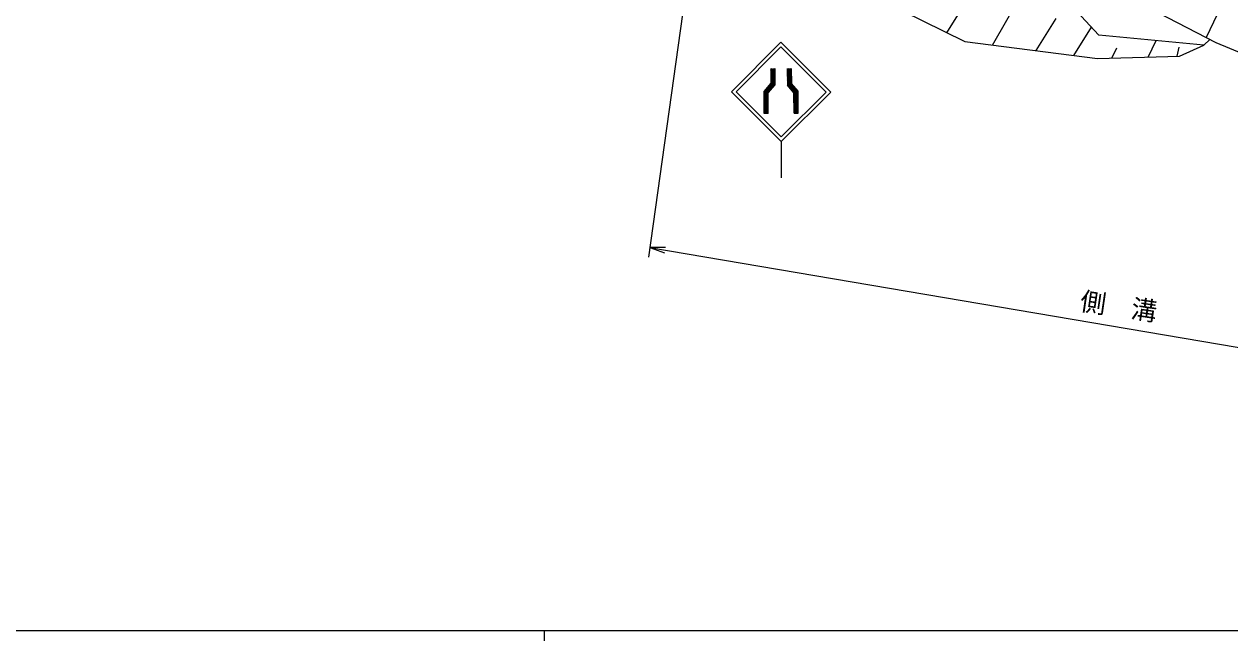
# Model space of a CAD drawing. Units: millimetres, scale not verified. Extents: x 40000 to 680000, y 20000 to 380000.
# Drawn here: x 217490 to 334570, y 204000 to 263892 of the extents above; entities that cross this region are included whole.
import ezdxf
from ezdxf.enums import TextEntityAlignment as Align

# ---------------------------------------------------------------- set-up
doc = ezdxf.new("R2010")
doc.units = ezdxf.units.MM
doc.header["$LTSCALE"] = 1000
for name, color, linetype, lineweight in [('M-BGD', 7, 'Continuous', 13), ('M-STR-HTXT', 7, 'Continuous', 13), ('M-STR-STRC', 7, 'Continuous', 13), ('M-TTL-BAND', 7, 'Continuous', 25)]:
    doc.layers.add(name, color=color, linetype=linetype, lineweight=lineweight)
doc.styles.add('ＭＳ ゴシック', font='')
doc.styles.get('ＭＳ ゴシック').set_extended_font_data('MS Gothic')

# ---------------------------------------------------------------- blocks, each defined once
blk = doc.blocks.new('open_arrow')
at = {"color": 0, "linetype": 'Continuous', "lineweight": -2}
blk.add_lwpolyline([(7.5, 1.25), (0, 0), (7.5, -1.25)], dxfattribs=at)

msp = doc.modelspace()

# ---------------------------------------------------------------- hatches: boundary and pattern name
at = {"layer": 'M-STR-STRC'}
h = msp.add_hatch(dxfattribs=at)
h.set_pattern_fill('USER', color=256, style=0, pattern_type=2)
h.set_pattern_definition([(45, (290382, 259567), (-56.5685, 56.5685), [])])
h.paths.add_polyline_path([(290382, 259567), (289982, 259567), (289982, 258113), (289352, 257364), (289352, 255221), (289752, 255221), (289752, 257219), (290382, 257968)])
h = msp.add_hatch(dxfattribs=at)
h.set_pattern_fill('USER', color=256, style=0, pattern_type=2)
h.set_pattern_definition([(45, (291586, 259572), (-56.5685, 56.5685), [])])
h.paths.add_polyline_path([(291586, 259572), (291601, 257973), (292237, 257230), (292255, 255232), (292655, 255236), (292635, 257379), (291999, 258122), (291986, 259576)])

# ---------------------------------------------------------------- linework, layer by layer
at = {"layer": 'M-BGD'}
for p, q in [((305759, 276411), (333200, 262091)), ((321841, 262822), (314044, 271219)), ((311531, 261858), (315807, 269320)), ((307093, 263057), (310013, 267802)), ((300736, 266177), (308833, 262203)), ((332276, 262573), (334347, 266883)), ((315754, 261318), (317706, 264448)), ((319405, 260851), (321118, 263600)), ((332038, 261847), (321841, 262822)), ((326651, 260693), (327421, 262288)), ((332038, 261847), (332633, 262386)), ((308833, 262203), (321729, 260554)), ((323109, 260593), (323589, 261586)), ((329436, 260772), (329647, 261638)), ((329676, 260779), (332038, 261847)), ((333200, 262091), (350142, 255171)), ((321729, 260554), (329676, 260779))]:
    msp.add_line(p, q, dxfattribs=at)
at = {"layer": 'M-STR-HTXT'}
for p, q in [((286680, 302243), (278114, 241255)), ((278246, 242194), (387079, 223708))]:
    msp.add_line(p, q, dxfattribs=at)
at = {"layer": 'M-STR-STRC'}
for p, q in [((289982, 259567), (289982, 258113)), ((290382, 259567), (290382, 257968)), ((291586, 259572), (291601, 257973)), ((291986, 259576), (291999, 258122)), ((289352, 257364), (289982, 258113)), ((289752, 257219), (290382, 257968)), ((292237, 257230), (291601, 257973)), ((292635, 257379), (291999, 258122)), ((289352, 255221), (289352, 257364)), ((289752, 255221), (289752, 257219)), ((292255, 255232), (292237, 257230)), ((292655, 255236), (292635, 257379)), ((292255, 255232), (292655, 255236)), ((289752, 255221), (289352, 255221)), ((291014, 252488), (291014, 248960))]:
    msp.add_line(p, q, dxfattribs=at)
for points in [[(291014, 252488), (295812, 257286), (290975, 262123), (286177, 257325)], [(291014, 252940), (295359, 257286), (290975, 261670), (286629, 257325)]]:
    msp.add_lwpolyline(points, close=True, dxfattribs=at)
at = {"layer": 'M-TTL-BAND'}
for p, q in [((40000, 205000), (579000, 205000)), ((268000, 205000), (268000, 204000))]:
    msp.add_line(p, q, dxfattribs=at)

# ---------------------------------------------------------------- block references
at = {"layer": 'M-STR-HTXT', "xscale": 200, "yscale": 200, "rotation": 350.4}
msp.add_blockref('open_arrow', (278246, 242194), dxfattribs=at)

# ---------------------------------------------------------------- texts
at = {"layer": 'M-STR-HTXT', "style": 'ＭＳ ゴシック'}
msp.add_text('側\u3000溝', height=1833, rotation=351.64, dxfattribs=at).set_placement((323564, 235046), align=Align.BOTTOM_CENTER)

doc.saveas('drawing.dxf')
